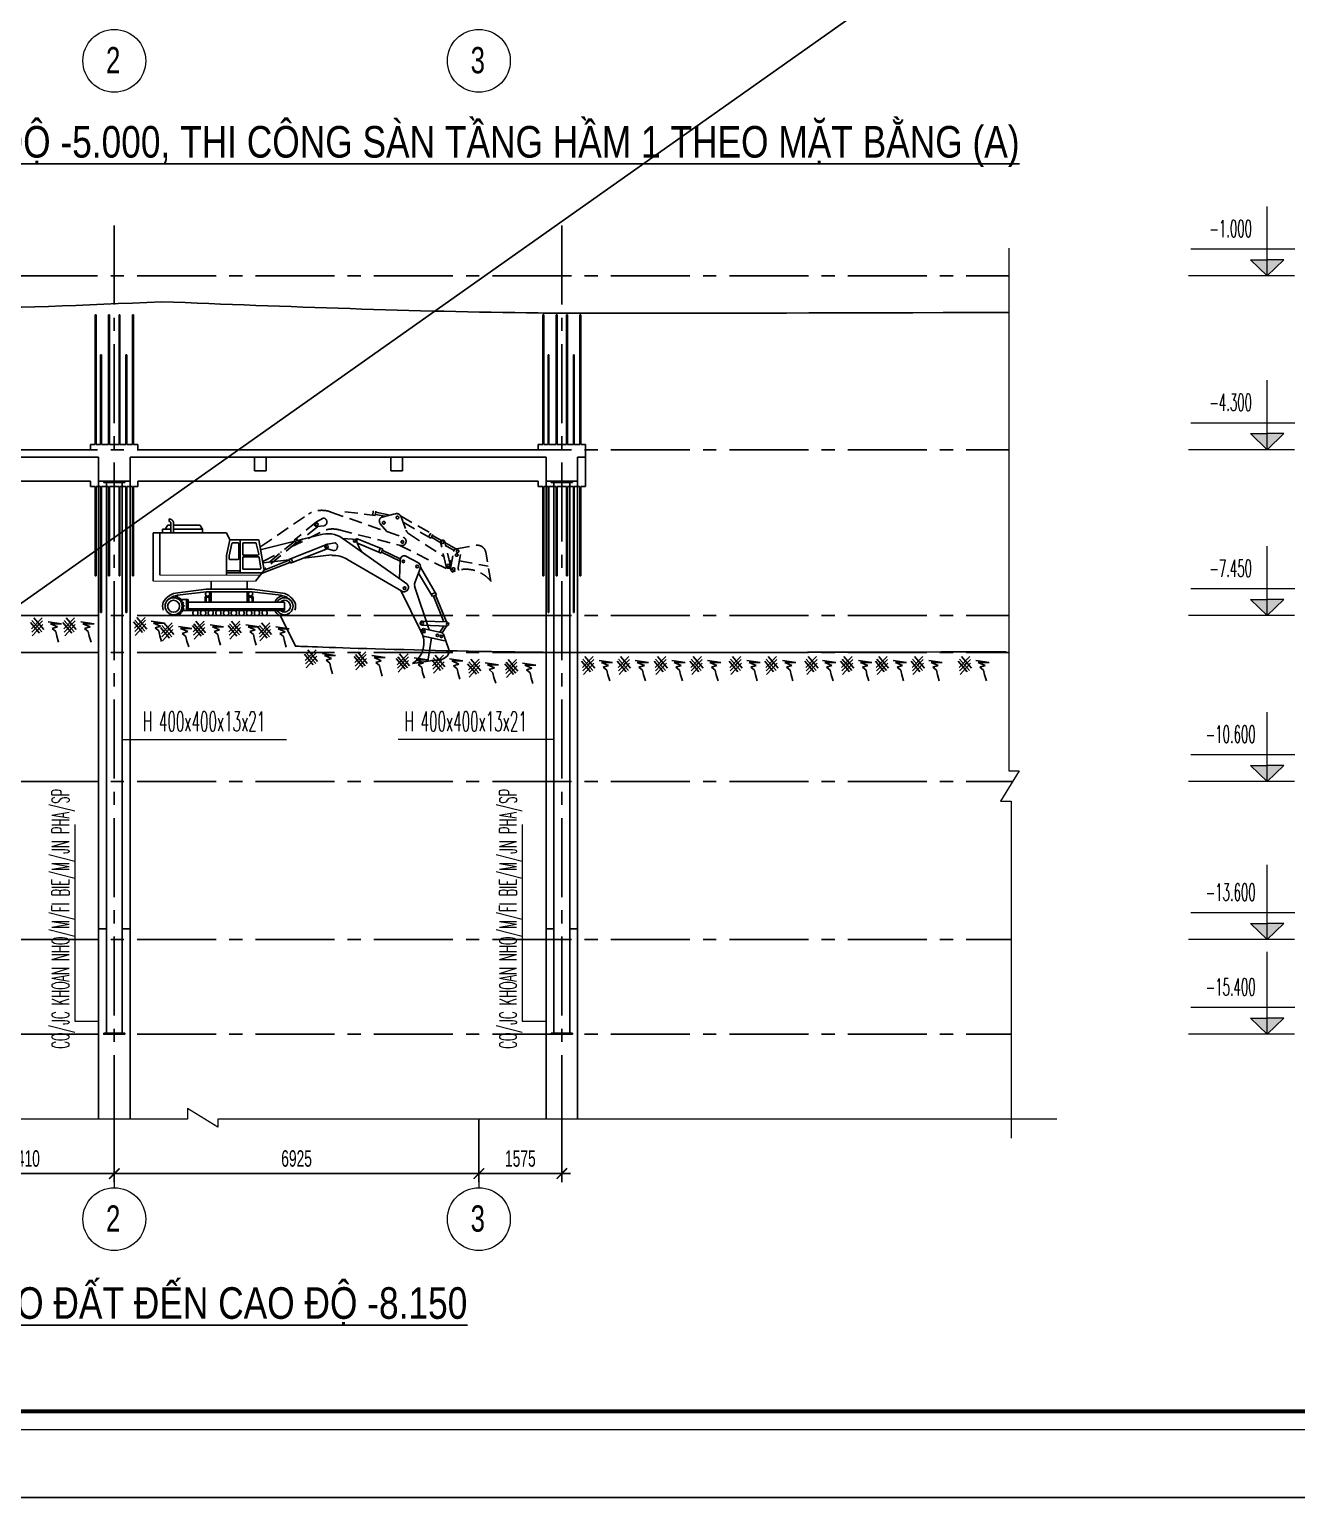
# Model space of a CAD drawing. Extents: x 71 to 1774126, y -14 to 415800.
# Drawn here: x 1699609 to 1723678, y 199218 to 227098 of the extents above; entities that cross this region are included whole.
import ezdxf
from ezdxf.enums import TextEntityAlignment as Align

# ---------------------------------------------------------------- set-up
doc = ezdxf.new("R2010")
doc.units = 0
doc.header["$LTSCALE"] = 1000
doc.header["$MEASUREMENT"] = 0
doc.header["$PDMODE"] = 3
doc.linetypes.add('CENTER2', pattern=[1.125, 0.75, -0.125, 0.125, -0.125])
doc.linetypes.add('HIDDEN', pattern=[0.375, 0.25, -0.125])
doc.layers.get('0').update_dxf_attribs({"linetype": 'CONTINUOUS'})
doc.layers.get('Defpoints').update_dxf_attribs({"linetype": 'CONTINUOUS'})
for name, color, linetype in [('BORDER', 3, 'CONTINUOUS'), ('CDC.01.AXIS', 160, 'CENTER2'), ('CDC.02.DIM', 1, 'CONTINUOUS'), ('CDC.03.BORDER', 3, 'CONTINUOUS'), ('CDC.04.HIDDEN', 8, 'HIDDEN'), ('CDC.05.STEEL', 4, 'CONTINUOUS'), ('CDC.06.TEXT', 2, 'CONTINUOUS'), ('CDC.10.HATCH', 9, 'CONTINUOUS'), ('CDC.16.BIGTEXT', 6, 'CONTINUOUS'), ('COT', 21, 'CONTINUOUS'), ('DAT', 115, 'CONTINUOUS')]:
    doc.layers.add(name, color=color, linetype=linetype)
for name, color, linetype, lineweight in [('CDC-KHUNGTEN', 7, 'CONTINUOUS', 20), ('KCS_CHI', 1, 'CONTINUOUS', 15), ('S19_ACE_Thanh_chong', 9, 'CONTINUOUS', 18)]:
    doc.layers.add(name, color=color, linetype=linetype, lineweight=lineweight)
doc.layers.add('KCS_Plotter', color=11, linetype='CONTINUOUS', plot=False)
doc.styles.add('ARIAL', font='arial.ttf', dxfattribs={"width": 0.6})
doc.styles.add('ROMANS', font='vnsimplexh.shx', dxfattribs={"width": 0.55, "bigfont": 'vns.shx'})
doc.dimstyles.new('D100', dxfattribs={"dimscale": 125, "dimtxt": 2.5, "dimasz": 1.6, "dimexe": 1.3, "dimexo": 0, "dimgap": 1, "dimtad": 1, "dimdec": 0, "dimdsep": 46, "dimtxsty": 'ARIAL', "dimblk": 'ARCHTICK', "dimcen": 1, "dimdle": 1.3, "dimclrd": 1, "dimclre": 1, "dimclrt": 2, "dimadec": 0, "dimazin": 0, "dimtfac": 0.00072, "dimtdec": 0, "dimtix": 1, "dimtmove": 2, "dimatfit": 3, "dimldrblk": 'ARCHTICK', "dimfxl": 1, "dimtolj": 1, "dimarcsym": 0})

# ---------------------------------------------------------------- blocks, each defined once
blk = doc.blocks.new('_ARCHTICK')
at = {"color": 0, "linetype": 'ByBlock', "const_width": 0.15}
blk.add_lwpolyline([(-0.5, -0.5), (0.5, 0.5)], dxfattribs=at)
blk = doc.blocks.new('*D371')
at = {"layer": 'CDC.02.DIM', "color": 1, "lineweight": -2, "ltscale": 2000, "transparency": 16777216}
for p, q in [((1708147, 206406), (1708147, 205209)), ((1709722, 206406), (1709722, 205209)), ((1707984, 205371), (1709884, 205371))]:
    blk.add_line(p, q, dxfattribs=at)
at = {"layer": 'Defpoints', "color": 0, "ltscale": 2000, "transparency": 16777216}
for p in [(1708147, 206406), (1709722, 206406), (1709722, 205371)]:
    blk.add_point(p, dxfattribs=at)
at = {"layer": 'CDC.02.DIM', "color": 1, "lineweight": -2, "ltscale": 2000, "transparency": 16777216, "xscale": 200, "yscale": 200, "zscale": 200, "rotation": 180}
blk.add_blockref('_ARCHTICK', (1708147, 205371), dxfattribs=at)
at = {"layer": 'CDC.02.DIM', "color": 1, "lineweight": -2, "ltscale": 2000, "transparency": 16777216, "xscale": 200, "yscale": 200, "zscale": 200}
blk.add_blockref('_ARCHTICK', (1709722, 205371), dxfattribs=at)
at = {"layer": 'CDC.02.DIM', "color": 2, "ltscale": 2000, "transparency": 16777216, "insert": (1708934, 205656), "char_height": 312.5, "attachment_point": 5, "style": 'ARIAL'}
blk.add_mtext('\\A1;1575', dxfattribs=at)
blk = doc.blocks.new('*D377')
at = {"layer": 'CDC.02.DIM', "color": 1, "lineweight": -2, "ltscale": 2000, "transparency": 16777216}
for p, q in [((1697812, 206406), (1697812, 205209)), ((1701222, 206406), (1701222, 205209)), ((1697649, 205371), (1701384, 205371))]:
    blk.add_line(p, q, dxfattribs=at)
at = {"layer": 'Defpoints', "color": 0, "ltscale": 2000, "transparency": 16777216}
for p in [(1697812, 206406), (1701222, 206406), (1701222, 205371)]:
    blk.add_point(p, dxfattribs=at)
at = {"layer": 'CDC.02.DIM', "color": 1, "lineweight": -2, "ltscale": 2000, "transparency": 16777216, "xscale": 200, "yscale": 200, "zscale": 200, "rotation": 180}
blk.add_blockref('_ARCHTICK', (1697812, 205371), dxfattribs=at)
at = {"layer": 'CDC.02.DIM', "color": 1, "lineweight": -2, "ltscale": 2000, "transparency": 16777216, "xscale": 200, "yscale": 200, "zscale": 200}
blk.add_blockref('_ARCHTICK', (1701222, 205371), dxfattribs=at)
at = {"layer": 'CDC.02.DIM', "color": 2, "ltscale": 2000, "transparency": 16777216, "insert": (1699517, 205656), "char_height": 312.5, "attachment_point": 5, "style": 'ARIAL'}
blk.add_mtext('\\A1;3410', dxfattribs=at)
blk = doc.blocks.new('*D378')
at = {"layer": 'CDC.02.DIM', "color": 1, "lineweight": -2, "ltscale": 2000, "transparency": 16777216}
for p, q in [((1701222, 206406), (1701222, 205209)), ((1708147, 206406), (1708147, 205209)), ((1701059, 205371), (1708309, 205371))]:
    blk.add_line(p, q, dxfattribs=at)
at = {"layer": 'Defpoints', "color": 0, "ltscale": 2000, "transparency": 16777216}
for p in [(1701222, 206406), (1708147, 206406), (1708147, 205371)]:
    blk.add_point(p, dxfattribs=at)
at = {"layer": 'CDC.02.DIM', "color": 1, "lineweight": -2, "ltscale": 2000, "transparency": 16777216, "xscale": 200, "yscale": 200, "zscale": 200, "rotation": 180}
blk.add_blockref('_ARCHTICK', (1701222, 205371), dxfattribs=at)
at = {"layer": 'CDC.02.DIM', "color": 1, "lineweight": -2, "ltscale": 2000, "transparency": 16777216, "xscale": 200, "yscale": 200, "zscale": 200}
blk.add_blockref('_ARCHTICK', (1708147, 205371), dxfattribs=at)
at = {"layer": 'CDC.02.DIM', "color": 2, "ltscale": 2000, "transparency": 16777216, "insert": (1704684, 205656), "char_height": 312.5, "attachment_point": 5, "style": 'ARIAL'}
blk.add_mtext('\\A1;6925', dxfattribs=at)
blk = doc.blocks.new('111')
at = {"layer": 'BORDER'}
for p, q in [((1737555, 318896), (1737555, 318796)), ((1737555, 318896), (1737643, 318896)), ((1737661, 318896), (1737744, 318896)), ((1737761, 318896), (1737897, 318896)), ((1737914, 318896), (1738005, 318896)), ((1738005, 318896), (1738096, 318896)), ((1738113, 318896), (1738224, 318896)), ((1738242, 318896), (1738350, 318896)), ((1738368, 318896), (1738455, 318896)), ((1738455, 318896), (1738455, 318796)), ((1737555, 318096), (1737555, 318196)), ((1737705, 318196), (1738305, 318196)), ((1738455, 318096), (1738455, 318196)), ((1737555, 318096), (1737643, 318096)), ((1737661, 318096), (1737744, 318096)), ((1737761, 318096), (1737897, 318096)), ((1737914, 318096), (1738005, 318096)), ((1738005, 318096), (1738096, 318096)), ((1738113, 318096), (1738224, 318096)), ((1738242, 318096), (1738350, 318096)), ((1738368, 318096), (1738455, 318096))]:
    blk.add_line(p, q, dxfattribs=at)
at = {"layer": 'CDC.04.HIDDEN', "ltscale": 2000}
for p, q in [((1737705, 318656), (1737705, 318196)), ((1738305, 318656), (1738305, 318196))]:
    blk.add_line(p, q, dxfattribs=at)
at = {"layer": 'CDC.05.STEEL', "color": 4}
for p, q in [((1737643, 321357), (1737643, 318896)), ((1737643, 321357), (1737661, 321357)), ((1737661, 321357), (1737661, 318896)), ((1737897, 321357), (1737897, 318896)), ((1737897, 321357), (1737914, 321357)), ((1737914, 321357), (1737914, 318896)), ((1738096, 321357), (1738096, 318896)), ((1738096, 321357), (1738113, 321357)), ((1738113, 321357), (1738113, 318896)), ((1738350, 321357), (1738350, 318896)), ((1738350, 321357), (1738368, 321357)), ((1738368, 321357), (1738368, 318896)), ((1737744, 320595), (1737744, 318896)), ((1737744, 320595), (1737761, 320595)), ((1737761, 320595), (1737761, 318896)), ((1738224, 320595), (1738224, 318896)), ((1738224, 320595), (1738242, 320595)), ((1738242, 320595), (1738242, 318896)), ((1737643, 316403), (1737643, 318096)), ((1737661, 316403), (1737661, 318096)), ((1737744, 315703), (1737744, 318096)), ((1737761, 315703), (1737761, 318096)), ((1737897, 316403), (1737897, 318096)), ((1737914, 316403), (1737914, 318096)), ((1738096, 316403), (1738096, 318096)), ((1738113, 316403), (1738113, 318096)), ((1738224, 315703), (1738224, 318096)), ((1738242, 315703), (1738242, 318096)), ((1738350, 316403), (1738350, 318096)), ((1738368, 316403), (1738368, 318096)), ((1737643, 316403), (1737661, 316403)), ((1737897, 316403), (1737914, 316403)), ((1738096, 316403), (1738113, 316403)), ((1738350, 316403), (1738368, 316403)), ((1737744, 315703), (1737761, 315703)), ((1738224, 315703), (1738242, 315703))]:
    blk.add_line(p, q, dxfattribs=at)
at = {"layer": 'COT', "color": 4}
blk.add_lwpolyline([(1737805, 318196), (1738205, 318196), (1738205, 318176), (1737805, 318176)], close=True, dxfattribs=at)
blk.add_lwpolyline([(1737805, 318196), (1738205, 318196), (1738205, 318176), (1737805, 318176)], close=True, dxfattribs=at)
blk = doc.blocks.new('MAY')
at = {"layer": 'BORDER', "color": 3}
for p, q in [((271766, 1719034), (271716, 1719034)), ((271734, 1719152), (271733, 1719103)), ((271766, 1718888), (271766, 1719082)), ((271815, 1718888), (271815, 1719091)), ((272313, 1719034), (271815, 1719034)), ((272825, 1718888), (271432, 1718888)), ((271432, 1718888), (271432, 1717967)), ((271561, 1718888), (271561, 1718080)), ((271766, 1718953), (271610, 1718953)), ((271610, 1718953), (271610, 1718888)), ((271702, 1719026), (271671, 1718974)), ((271671, 1718974), (271671, 1718953)), ((272371, 1718953), (271815, 1718953)), ((272327, 1719026), (272371, 1718953)), ((272371, 1718953), (272371, 1718888)), ((272825, 1718888), (272890, 1718753)), ((272890, 1718753), (272825, 1718453)), ((273440, 1718753), (272890, 1718753)), ((273084, 1718753), (273084, 1718129)), ((273440, 1718753), (273538, 1718177)), ((273486, 1718567), (274655, 1718861)), ((275031, 1718778), (275306, 1718759)), ((275057, 1718756), (276247, 1717915)), ((275295, 1718781), (275791, 1718573)), ((272928, 1718680), (272873, 1718447)), ((272944, 1718694), (273042, 1718694)), ((273058, 1718678), (273058, 1718398)), ((273133, 1718678), (273133, 1718480)), ((273375, 1718694), (273149, 1718694)), ((273391, 1718680), (273438, 1718482)), ((274743, 1718671), (274008, 1718382)), ((274738, 1718582), (274037, 1718307)), ((274724, 1718585), (274849, 1718552)), ((274743, 1718671), (274886, 1718693)), ((274928, 1718599), (274932, 1718614)), ((275310, 1718688), (275760, 1718498)), ((275715, 1718517), (275746, 1718592)), ((275760, 1718498), (275791, 1718573)), ((275767, 1718516), (276122, 1718345)), ((275784, 1718555), (276125, 1718389)), ((272825, 1718453), (272825, 1718080)), ((272873, 1718444), (272873, 1718398)), ((272889, 1718382), (273042, 1718382)), ((273133, 1718415), (273133, 1718210)), ((273422, 1718464), (273149, 1718464)), ((273431, 1718431), (273149, 1718431)), ((273458, 1718193), (273149, 1718193)), ((273447, 1718417), (273474, 1718212)), ((274030, 1718325), (273488, 1718112)), ((273519, 1718313), (274012, 1718372)), ((274015, 1718364), (273538, 1718177)), ((274008, 1718382), (274037, 1718307)), ((274053, 1718400), (274082, 1718325)), ((274287, 1718405), (274816, 1718468)), ((275113, 1718387), (276156, 1717779)), ((276123, 1718373), (276109, 1718018)), ((276233, 1718445), (276460, 1718323)), ((276506, 1718219), (276407, 1717956)), ((276510, 1718233), (276812, 1717706)), ((272533, 1717967), (272533, 1717816)), ((273084, 1718161), (272825, 1718161)), ((273500, 1718129), (272825, 1718129)), ((273214, 1717967), (273214, 1717816)), ((273538, 1718177), (273376, 1717967)), ((276469, 1718119), (276737, 1717675)), ((272442, 1717768), (271886, 1717699)), ((272436, 1717816), (271901, 1717749)), ((272418, 1717668), (272418, 1717570)), ((272434, 1717684), (272499, 1717684)), ((273311, 1717816), (272436, 1717816)), ((273311, 1717768), (272436, 1717768)), ((272438, 1717642), (272438, 1717570)), ((272460, 1717665), (272473, 1717665)), ((272496, 1717642), (272496, 1717570)), ((272515, 1717668), (272515, 1717570)), ((272533, 1717768), (272533, 1717570)), ((273214, 1717570), (273214, 1717768)), ((273231, 1717668), (273231, 1717570)), ((273312, 1717684), (273247, 1717684)), ((273251, 1717642), (273251, 1717570)), ((273286, 1717665), (273273, 1717665)), ((273305, 1717768), (273861, 1717699)), ((273309, 1717642), (273309, 1717570)), ((273845, 1717749), (273311, 1717816)), ((273328, 1717668), (273328, 1717570)), ((276136, 1717790), (276515, 1717021)), ((276269, 1717808), (276268, 1717807)), ((276398, 1717875), (276675, 1717044)), ((276719, 1717720), (276794, 1717751)), ((276737, 1717675), (276812, 1717706)), ((276755, 1717683), (276953, 1717197)), ((276794, 1717699), (277000, 1717195)), ((272065, 1717619), (271946, 1717619)), ((272065, 1717408), (271983, 1717408)), ((272065, 1717619), (272065, 1717408)), ((272097, 1717619), (272065, 1717619)), ((273926, 1717441), (272065, 1717441)), ((273926, 1717408), (272065, 1717408)), ((272097, 1717619), (272097, 1717441)), ((273926, 1717570), (272097, 1717570)), ((273926, 1717570), (273926, 1717408)), ((276539, 1717130), (277024, 1717113)), ((276544, 1717211), (277024, 1717194)), ((276952, 1717116), (276879, 1717000)), ((277001, 1717114), (276921, 1716987)), ((276525, 1717040), (276515, 1717020)), ((276579, 1717065), (276902, 1716995)), ((276597, 1716918), (276967, 1716837)), ((276718, 1716891), (276650, 1716449)), ((276952, 1716941), (277050, 1716672)), ((276358, 1716407), (276913, 1716488))]:
    blk.add_line(p, q, dxfattribs=at)
at = {"layer": 'BORDER', "color": 3, "linetype": 'HIDDEN'}
for p, q in [((273478, 1718625), (274383, 1719243)), ((274533, 1719095), (274109, 1718744)), ((274531, 1719095), (274658, 1719166)), ((274730, 1719091), (274729, 1719107)), ((274807, 1719281), (276183, 1718800)), ((275069, 1719286), (275650, 1719216)), ((275601, 1719222), (275611, 1719302)), ((275650, 1719216), (275660, 1719296)), ((275652, 1719235), (275832, 1719199)), ((275657, 1719277), (275935, 1719223)), ((275745, 1719059), (275867, 1718911)), ((275780, 1719186), (276030, 1719246)), ((276130, 1719207), (276746, 1718854)), ((276134, 1719199), (276235, 1718936)), ((276177, 1719087), (276706, 1718784)), ((274043, 1718611), (274670, 1718929)), ((274146, 1718775), (274198, 1718713)), ((274556, 1719009), (274160, 1718682)), ((274543, 1719008), (274672, 1719020)), ((274963, 1718943), (276133, 1718644)), ((276282, 1718871), (276957, 1718428)), ((276663, 1718808), (276704, 1718878)), ((276706, 1718784), (276746, 1718854)), ((276715, 1718801), (276896, 1718696)), ((276736, 1718837), (276905, 1718739)), ((273516, 1718342), (273871, 1718523)), ((274121, 1718729), (273529, 1718240)), ((274148, 1718697), (273554, 1718206)), ((274109, 1718744), (274160, 1718682)), ((276102, 1718652), (277104, 1718154)), ((276232, 1718704), (276232, 1718702)), ((276999, 1718248), (276890, 1718711)), ((276970, 1718701), (277179, 1718580)), ((277079, 1718259), (276970, 1718701)), ((276984, 1718644), (277146, 1718551)), ((277078, 1718206), (277138, 1718531)), ((277191, 1718583), (277561, 1718648)), ((277225, 1718228), (277294, 1718601)), ((277846, 1717964), (277749, 1718517)), ((277053, 1718366), (277102, 1718334)), ((277247, 1718351), (277795, 1718254)), ((277104, 1718154), (277123, 1718141))]:
    blk.add_line(p, q, dxfattribs=at)
at = {"layer": 'BORDER', "color": 3, "linetype": 'Continuous'}
blk.add_line((274816, 1718468), (274828, 1718455), dxfattribs=at)
at = {"layer": 'BORDER'}
blk.add_line((273881, 1717314), (271867, 1717314), dxfattribs=at)
at = {"layer": 'BORDER', "color": 3, "const_width": 16.2}
for points in [[(273376, 1717967), (271432, 1717967)], [(273463, 1718080), (271561, 1718080)]]:
    blk.add_lwpolyline(points, dxfattribs=at)
at = {"layer": 'BORDER', "color": 3, "linetype": 'HIDDEN'}
for centre in [(274540, 1719047), (275811, 1719077), (276071, 1719177), (276165, 1718713), (276930, 1718707), (277197, 1718464), (277214, 1718536), (277034, 1718263), (277136, 1718200)]:
    blk.add_circle(centre, 24.3, dxfattribs=at)
at = {"layer": 'BORDER', "color": 3}
for centre, radius in [((275259, 1718731), 24.3), ((274735, 1718623), 24.3), ((276184, 1718343), 24.3), ((276445, 1718245), 24.3), ((271820, 1717492), 162), ((276207, 1717836), 24.3), ((271820, 1717492), 113), ((276541, 1717171), 24.3), ((277025, 1717154), 24.3), ((276575, 1717013), 24.3), ((276833, 1716939), 24.3), ((276904, 1716919), 24.3)]:
    blk.add_circle(centre, radius, dxfattribs=at)
at = {"layer": 'BORDER', "color": 3, "linetype": 'HIDDEN'}
for centre, radius, start, end in [((274634, 1718827), 486, 69.2495, 121.1377), ((274535, 1719046), 39.3, 128.1217, 281.2737), ((274664, 1719101), 64.8, 5.5048, 95.5048), ((274666, 1719085), 64.8, 275.5048, 5.5048), ((275808, 1719110), 81, 110.1733, 219.465), ((276058, 1719170), 81, 21.1001, 110.1733), ((274837, 1718473), 486, 75.0373, 110.1581), ((276154, 1718725), 81, 345.2487, 69.2495), ((276386, 1718995), 162, 201.1001, 230.0028), ((276154, 1718723), 81, 255.0373, 345.2487), ((276930, 1718707), 40.5, 350.6866, 174.7997), ((277202, 1718519), 64.8, 99.9978, 169.4129), ((277589, 1718488), 162, 9.9978, 99.9978), ((277039, 1718252), 40.5, 185.9187, 10.0319), ((277149, 1718209), 70.9, 182.1955, 231.3594), ((277369, 1717585), 610, 38.674, 113.7368), ((277271, 1718214), 48.6, 162.629, 224.7127)]:
    blk.add_arc(centre, radius, start, end, dxfattribs=at)
at = {"layer": 'BORDER', "color": 3}
for centre, radius, start, end in [((271716, 1719018), 16.2, 90, 149.0362), ((271733, 1719066), 36.9, 25.24, 89.3641), ((271733, 1719066), 85.5, 16.5019, 89.3641), ((272313, 1719018), 16.2, 30.9638, 90), ((274747, 1718384), 486, 49.0538, 100.9421), ((275700, 1718798), 405, 182.4037, 233.1178), ((272944, 1718678), 16.2, 90, 171.8699), ((273042, 1718678), 16.2, 0, 90), ((273149, 1718678), 16.2, 90, 180), ((273149, 1718480), 16.2, 180, 270), ((273375, 1718678), 16.2, 7.5946, 90), ((273422, 1718480), 16.2, 270, 7.5946), ((274730, 1718624), 39.3, 107.926, 261.078), ((274866, 1718615), 64.8, 255.3092, 345.3092), ((274870, 1718631), 64.8, 345.3092, 75.3092), ((272889, 1718444), 16.2, 171.8699, 180), ((272889, 1718398), 16.2, 180, 270), ((273042, 1718398), 16.2, 270, 0), ((273149, 1718415), 16.2, 90, 180), ((273149, 1718210), 16.2, 180, 270), ((273431, 1718415), 16.2, 7.5946, 90), ((273458, 1718210), 16.2, 270, 7.5946), ((274864, 1717970), 486, 59.067, 94.1878), ((276204, 1718370), 81, 68.4643, 177.756), ((276430, 1718248), 81, 339.391, 68.4643), ((276199, 1717850), 81, 329.2784, 53.2792), ((276559, 1717899), 162, 159.391, 188.2938), ((271934, 1717397), 354, 95.3255, 151.3281), ((271953, 1717341), 363, 97.537, 133.2538), ((271871, 1717703), 30.2, 211, 317.6891), ((271922, 1717674), 30.2, 163.7657, 317.6891), ((271970, 1717637), 30.2, 145.9761, 299.8995), ((272434, 1717668), 16.2, 90, 180), ((272466, 1717725), 41, 114.3986, 65.6014), ((272460, 1717642), 22.7, 90, 180), ((272473, 1717642), 22.7, 0, 90), ((272499, 1717668), 16.2, 0, 90), ((273247, 1717668), 16.2, 90, 180), ((273281, 1717725), 41, 114.3986, 65.6014), ((273273, 1717642), 22.7, 90, 180), ((273286, 1717642), 22.7, 0, 90), ((273312, 1717668), 16.2, 0, 90), ((273926, 1717492), 201, 99.6474, 157.1285), ((273926, 1717492), 162, 211.2019, 151.1875), ((273793, 1717341), 363, 46.7462, 82.463), ((273812, 1717397), 354, 28.6719, 84.6745), ((276198, 1717848), 81, 239.067, 329.2784), ((271820, 1717492), 211, 159.3197, 201.1375), ((271877, 1717571), 257, 223.8215, 268.7093), ((272005, 1717588), 30.2, 131.3355, 285.2589), ((272013, 1717413), 30.2, 79.4499, 233.3733), ((272025, 1717531), 30.2, 113.9957, 267.9191), ((272028, 1717471), 30.2, 97.2394, 251.1629), ((272235, 1717363), 48.6, 110.4137, 69.5863), ((272381, 1717363), 48.6, 110.4137, 69.5863), ((272526, 1717363), 48.6, 110.4137, 69.5863), ((272672, 1717363), 48.6, 110.4137, 69.5863), ((272818, 1717363), 48.6, 110.4137, 69.5863), ((272964, 1717363), 48.6, 110.4137, 69.5863), ((273110, 1717363), 48.6, 110.4137, 69.5863), ((273255, 1717363), 48.6, 110.4137, 69.5863), ((273401, 1717363), 48.6, 110.4137, 69.5863), ((273547, 1717363), 48.6, 110.4137, 69.5863), ((273926, 1717492), 201, 204.6949, 242.5107), ((273926, 1717492), 113, 227.7381, 136.4891), ((273926, 1717492), 211, 338.8625, 20.6803), ((276541, 1717171), 40.5, 85.0474, 269.1605), ((276114, 1716796), 460, 302.3487, 29.3676), ((276569, 1717018), 48.6, 77.7089, 152.438), ((276586, 1716870), 48.6, 77.7089, 139.7926), ((276888, 1716932), 64.8, 8.2938, 77.7089), ((276890, 1716648), 162, 278.2938, 8.2938)]:
    blk.add_arc(centre, radius, start, end, dxfattribs=at)
at = {"layer": 'BORDER'}
for centre, radius, start, end in [((271982, 1717361), 30.2, 64.8092, 218.7327), ((271938, 1717320), 30.2, 47.4694, 191.1272), ((273869, 1717571), 257, 271.2907, 296.5439)]:
    blk.add_arc(centre, radius, start, end, dxfattribs=at)
blk = doc.blocks.new('nendat')
at = {"layer": 'CDC.10.HATCH'}
for p, q in [((-5, -243), (163, -445)), ((12, -360), (217, -155)), ((18, -425), (226, -209)), ((21, -206), (209, -420)), ((58, -155), (246, -377)), ((332, -228), (585, -266)), ((375, -266), (509, -324)), ((585, -266), (375, -266)), ((29, -497), (229, -280)), ((509, -324), (407, -356)), ((407, -356), (477, -414)), ((477, -414), (495, -504)), ((495, -504), (530, -615))]:
    blk.add_line(p, q, dxfattribs=at)
at = {"layer": 'S19_ACE_Thanh_chong'}
blk.add_line((141, -290), (141, -280), dxfattribs=at)
blk = doc.blocks.new('KHUNG TEN')
at = {"layer": 'CDC-KHUNGTEN', "color": 8}
blk.add_lwpolyline([(75096, 1100), (83000, 1100), (83000, 58300), (3000, 58300), (3000, 1100), (75096, 1100)], dxfattribs=at)
at = {"layer": 'CDC-KHUNGTEN', "color": 255, "lineweight": 60}
blk.add_lwpolyline([(74900, 1400), (74900, 58000), (3300, 58000), (3300, 1400), (74900, 1400)], close=True, dxfattribs=at)
at = {"layer": 'Defpoints', "color": 1, "ltscale": 0.2}
blk.add_lwpolyline([(0, 0), (0, 59400), (84100, 59400), (84100, 0), (0, 0)], close=True, dxfattribs=at)

msp = doc.modelspace()

# ---------------------------------------------------------------- hatches: boundary and pattern name
at = {"layer": 'KCS_CHI'}
h = msp.add_hatch(color=256, dxfattribs=at)
h.paths.add_polyline_path([(1723433.5, 222723), (1723116.4, 222723), (1723116.4, 222416.5)])
h.paths.add_polyline_path([(1723116.4, 222723), (1722799.2, 222723), (1723116.4, 222416.5)])
h = msp.add_hatch(color=256, dxfattribs=at)
h.paths.add_polyline_path([(1723433.5, 219423), (1723116.4, 219423), (1723116.4, 219116.5)])
h.paths.add_polyline_path([(1723116.4, 219423), (1722799.2, 219423), (1723116.4, 219116.5)])
h = msp.add_hatch(color=256, dxfattribs=at)
h.paths.add_polyline_path([(1723433.5, 216273), (1723116.4, 216273), (1723116.4, 215966.5)])
h.paths.add_polyline_path([(1723116.4, 216273), (1722799.2, 216273), (1723116.4, 215966.5)])
h = msp.add_hatch(color=256, dxfattribs=at)
h.paths.add_polyline_path([(1723433.5, 213123), (1723116.4, 213123), (1723116.4, 212816.5)])
h.paths.add_polyline_path([(1723116.4, 213123), (1722799.2, 213123), (1723116.4, 212816.5)])
h = msp.add_hatch(color=256, dxfattribs=at)
h.paths.add_polyline_path([(1723433.5, 210123), (1723116.4, 210123), (1723116.4, 209816.5)])
h.paths.add_polyline_path([(1723116.4, 210123), (1722799.2, 210123), (1723116.4, 209816.5)])
h = msp.add_hatch(color=256, dxfattribs=at)
h.paths.add_polyline_path([(1723433.5, 208323), (1723116.4, 208323), (1723116.4, 208016.5)])
h.paths.add_polyline_path([(1723116.4, 208323), (1722799.2, 208323), (1723116.4, 208016.5)])

# ---------------------------------------------------------------- linework, layer by layer
at = {"layer": 'CDC.01.AXIS', "ltscale": 2}
for p, q in [((1701221.7, 223372.4), (1701221.7, 206405.9)), ((1709721.7, 223372.4), (1709721.7, 206405.9)), ((1688154, 222416.5), (1718208.7, 222416.5)), ((1688154, 219116.5), (1718208.7, 219116.5)), ((1688154, 215966.5), (1718208.7, 215966.5)), ((1688154, 215266.5), (1718208.7, 215266.5)), ((1688154, 212816.5), (1718284.1, 212816.5)), ((1688154, 209816.5), (1718254.4, 209816.5)), ((1688154, 208016.5), (1718254.4, 208016.5))]:
    msp.add_line(p, q, dxfattribs=at)
at = {"layer": 'CDC.03.BORDER'}
for p, q in [((1698261.7, 219116.5), (1700771.7, 219116.5)), ((1701671.7, 219116.5), (1709271.7, 219116.5)), ((1710171.7, 218516.5), (1710171.7, 219116.5)), ((1700771.7, 218516.5), (1698261.7, 218516.5)), ((1709271.7, 218516.5), (1701671.7, 218516.5)), ((1700921.7, 210016.5), (1700921.7, 206405.9)), ((1701071.7, 210016.5), (1700921.7, 210016.5)), ((1701521.7, 210016.5), (1701371.7, 210016.5)), ((1701521.7, 210016.5), (1701521.7, 206405.9)), ((1709421.7, 210016.5), (1709421.7, 206405.9)), ((1709571.7, 210016.5), (1709421.7, 210016.5)), ((1710021.7, 210016.5), (1709871.7, 210016.5)), ((1710021.7, 210016.5), (1710021.7, 206405.9))]:
    msp.add_line(p, q, dxfattribs=at)
at = {"layer": 'CDC.04.HIDDEN', "ltscale": 2000}
for p, q in [((1698111.7, 218976.5), (1700921.7, 218976.5)), ((1701521.7, 218976.5), (1709421.7, 218976.5)), ((1703887.6, 218976.5), (1703887.6, 218716.5)), ((1704107.6, 218976.5), (1704107.6, 218716.5)), ((1706473.4, 218976.5), (1706473.4, 218716.5)), ((1706693.4, 218976.5), (1706693.4, 218716.5)), ((1704107.6, 218716.5), (1703887.6, 218716.5)), ((1706693.4, 218716.5), (1706473.4, 218716.5))]:
    msp.add_line(p, q, dxfattribs=at)
at = {"layer": 'CDC.04.HIDDEN', "ltscale": 1000}
for p, q in [((1700921.7, 210016.5), (1700921.7, 218976.5)), ((1701521.7, 210016.5), (1701521.7, 218976.5)), ((1709421.7, 210016.5), (1709421.7, 218976.5)), ((1710021.7, 210016.5), (1710021.7, 218976.5))]:
    msp.add_line(p, q, dxfattribs=at)
at = {"layer": 'CDC.05.STEEL', "color": 4}
for p, q in [((1701071.7, 218496.4), (1701071.7, 208036.5)), ((1701371.7, 218496.4), (1701371.7, 208036.5)), ((1709571.7, 218496.4), (1709571.7, 208036.5)), ((1709871.7, 218496.4), (1709871.7, 208036.5))]:
    msp.add_line(p, q, dxfattribs=at)
for points in [[(1701021.7, 218516.5), (1701421.7, 218516.5), (1701421.7, 218496.4), (1701021.7, 218496.4)], [(1709521.7, 218516.5), (1709921.7, 218516.5), (1709921.7, 218496.4), (1709521.7, 218496.4)], [(1701021.7, 208036.5), (1701421.7, 208036.5), (1701421.7, 208016.5), (1701021.7, 208016.5)], [(1709521.7, 208036.5), (1709921.7, 208036.5), (1709921.7, 208016.5), (1709521.7, 208016.5)]]:
    msp.add_lwpolyline(points, close=True, dxfattribs=at)
at = {"layer": 'CDC.10.HATCH'}
msp.add_line((1710021.7, 218976.5), (1710171.7, 218976.5), dxfattribs=at)
at = {"layer": 'DAT'}
msp.add_line((1698111.7, 215966.5), (1700921.7, 215966.5), dxfattribs=at)
msp.add_lwpolyline([(1704665.3, 215386.6), (1704379, 215963.2), (1704379, 215963.2)], dxfattribs=at)
for points, knots in [([(1690611.7, 221916.5), (1691171.4, 221980.2), (1693864.1, 222206.4), (1697569.9, 221696.3), (1700615.4, 221861.2), (1702123.7, 221926.2)], [0, 0, 0, 0, 2284.0961203, 8096.535043, 12622.5932074, 12622.5932074, 12622.5932074, 12622.5932074]), ([(1702123.7, 221926.2), (1704507.4, 221832.8), (1707851.1, 221701.7), (1711195.1, 221702.6), (1718208.7, 221722.6)], [0, 0, 0, 0, 7154.2638214, 10035.9237951, 10035.9237951, 10035.9237951, 10035.9237951]), ([(1704665.1, 215387.1), (1704507.4, 215390.3), (1707851.1, 215259.2), (1711195.1, 215260), (1718162.9, 215280.1)], [0, 0, 0, 0, 7154.2638214, 10035.9237951, 10035.9237951, 10035.9237951, 10035.9237951])]:
    msp.add_open_spline(points, degree=3, knots=knots, dxfattribs=at)
at = {"layer": 'KCS_CHI'}
for p, q in [((1723116.4, 222416.5), (1723116.4, 223733.7)), ((1723642.1, 222923.3), (1721671.2, 222923.3)), ((1723116.4, 222416.5), (1722799.2, 222723)), ((1722799.2, 222723), (1723116.4, 222723)), ((1723116.4, 222416.5), (1723433.5, 222723)), ((1723433.5, 222723), (1723116.4, 222723)), ((1723639.7, 222416.5), (1721626.2, 222416.5)), ((1723116.4, 219116.5), (1723116.4, 220433.7)), ((1723642.1, 219623.3), (1721671.2, 219623.3)), ((1723116.4, 219116.5), (1722799.2, 219423)), ((1722799.2, 219423), (1723116.4, 219423)), ((1723116.4, 219116.5), (1723433.5, 219423)), ((1723433.5, 219423), (1723116.4, 219423)), ((1723639.7, 219116.5), (1721626.2, 219116.5)), ((1723116.4, 215966.5), (1723116.4, 217283.7)), ((1723642.1, 216473.3), (1721671.2, 216473.3)), ((1723116.4, 215966.5), (1722799.2, 216273)), ((1722799.2, 216273), (1723116.4, 216273)), ((1723116.4, 215966.5), (1723433.5, 216273)), ((1723433.5, 216273), (1723116.4, 216273)), ((1723639.7, 215966.5), (1721626.2, 215966.5)), ((1723116.4, 212816.5), (1723116.4, 214133.7)), ((1701371.7, 213616.5), (1704491.6, 213616.5)), ((1709571.7, 213616.5), (1706615.4, 213616.5)), ((1723642.1, 213323.3), (1721671.2, 213323.3)), ((1723116.4, 212816.5), (1722799.2, 213123)), ((1722799.2, 213123), (1723116.4, 213123)), ((1723116.4, 212816.5), (1723433.5, 213123)), ((1723433.5, 213123), (1723116.4, 213123)), ((1723639.7, 212816.5), (1721626.2, 212816.5)), ((1723116.4, 209816.5), (1723116.4, 211233.7)), ((1723642.1, 210323.3), (1721671.2, 210323.3)), ((1723116.4, 209816.5), (1722799.2, 210123)), ((1722799.2, 210123), (1723116.4, 210123)), ((1723116.4, 209816.5), (1723433.5, 210123)), ((1723433.5, 210123), (1723116.4, 210123)), ((1723639.7, 209816.5), (1721626.2, 209816.5)), ((1723116.4, 208016.5), (1723116.4, 209583.7)), ((1723642.1, 208523.3), (1721671.2, 208523.3)), ((1723116.4, 208016.5), (1722799.2, 208323)), ((1722799.2, 208323), (1723116.4, 208323)), ((1723116.4, 208016.5), (1723433.5, 208323)), ((1723433.5, 208323), (1723116.4, 208323)), ((1723639.7, 208016.5), (1721626.2, 208016.5)), ((1701221.7, 205371.1), (1701221.7, 205103.1)), ((1708146.7, 205371.1), (1708146.7, 205103.1))]:
    msp.add_line(p, q, dxfattribs=at)
for points in [[(1718208.7, 222941.4), (1718208.7, 213018.4), (1718408.7, 213018.4), (1718054.4, 212443.9), (1718254.4, 212443.9), (1718254.4, 206042.4)], [(1700471.2, 212001.7), (1700471.2, 208267.2), (1700921.7, 208267.2)], [(1708971.2, 212001.7), (1708971.2, 208267.2), (1709421.7, 208267.2)], [(1719121.1, 206405.9), (1703185.4, 206405.9), (1703185.4, 206251.6), (1702610.9, 206605.9), (1702610.9, 206405.9), (1689233.2, 206405.9)]]:
    msp.add_lwpolyline(points, dxfattribs=at)
for centre in [(1701221.7, 226501), (1708146.7, 226501), (1701221.7, 204506.5), (1708146.7, 204506.5)]:
    msp.add_circle(centre, 596.6, dxfattribs=at)
at = {"layer": 'KCS_Plotter'}
msp.add_line((1774125.6, 268942.8), (1675408.1, 199218.5), dxfattribs=at)

# ---------------------------------------------------------------- block references
at = {"layer": 'CDC.03.BORDER'}
msp.add_blockref('MAY', (1430528.5, -1501347.7), dxfattribs=at)
at = {"layer": 'CDC.04.HIDDEN'}
for p in [(-36783.7, -99680), (-28283.7, -99680)]:
    msp.add_blockref('111', p, dxfattribs=at)
at = {"layer": 'CDC.06.TEXT', "xscale": 1.173810693645805, "yscale": 1.173810693645805, "zscale": 1.173810693645805}
msp.add_blockref('KHUNG TEN', (1675408.1, 199218.5), dxfattribs=at)
at = {"layer": 'CDC.10.HATCH'}
for p in [(1699635.2, 216077.8), (1700251.5, 216077.8), (1701591.5, 216088.2), (1702106.4, 215985.3), (1702709.8, 216018.7), (1703388.1, 216018.7), (1703959.2, 215982.9), (1704837.9, 215474), (1705780.3, 215434), (1706583.3, 215392.4), (1707255.9, 215371.2), (1707935.5, 215296.4), (1708641.8, 215290.6), (1710101.2, 215343.4), (1710779.9, 215343.4), (1711480.5, 215343.4), (1712159.3, 215343.4), (1712903.2, 215343.4), (1713582, 215343.4), (1714343.4, 215343.4), (1715022.2, 215343.4), (1715682.2, 215343.4), (1716360.9, 215343.4), (1717255.2, 215343.4)]:
    msp.add_blockref('nendat', p, dxfattribs=at)

# ---------------------------------------------------------------- texts
at = {"layer": 'CDC.06.TEXT', "color": 2, "style": 'ROMANS', "width": 0.5}
for s, rotation, p in [('-1.000', 359.9978, (1722424, 223315.2)), ('-4.300', 359.9978, (1722424, 220015.2)), ('-7.450', 359.9978, (1722424, 216865.2)), ('-10.600', 359.9978, (1722424, 213715.2)), ('CO/JC KHOAN NHO/M/FI BIE/M/JN PHA/SP', 89.9978, (1700199.8, 210212.6)), ('CO/JC KHOAN NHO/M/FI BIE/M/JN PHA/SP', 89.9978, (1708699.8, 210212.6)), ('-13.600', 359.9978, (1722424, 210715.2)), ('-15.400', 359.9978, (1722424, 208915.2))]:
    msp.add_text(s, height=325, rotation=rotation, dxfattribs=at).set_placement(p, align=Align.MIDDLE_CENTER)
for p in [(1701765.6, 213769.5), (1706734.3, 213769.5)]:
    msp.add_text('H 400x400x13x21', height=375, dxfattribs=at).set_placement(p)
at = {"layer": 'CDC.16.BIGTEXT', "style": 'ARIAL', "width": 0.8}
for s, p in [('%%UGIAI ĐOẠN 2: ĐÀO ĐẤT ĐẾN CAO ĐỘ -5.000, THI CÔNG SÀN TẦNG HẦM 1 THEO MẶT BẰNG (A)', (1703309, 224962.5)), ('%%UGIAI ĐOẠN 3: ĐÀO ĐẤT ĐẾN CAO ĐỘ -8.150', (1700978.7, 202913.6))]:
    msp.add_text(s, height=600, dxfattribs=at).set_placement(p, align=Align.MIDDLE_CENTER)
at = {"layer": 'CDC.16.BIGTEXT', "char_height": 500, "width": 464.64, "attachment_point": 2, "line_spacing_factor": 0.938532}
for s, insert in [('{\\fArial|b0|i0|c0|p34;\\W0.7;2}', (1701200.6, 226762.8)), ('{\\fArial|b0|i0|c0|p34;\\W0.7;3}', (1708125.6, 226762.8)), ('{\\fArial|b0|i0|c0|p34;\\W0.7;2}', (1701200.6, 204768.2)), ('{\\fArial|b0|i0|c0|p34;\\W0.7;3}', (1708125.6, 204768.2))]:
    msp.add_mtext(s, dxfattribs=dict(at, insert=insert))

# ---------------------------------------------------------------- dimensions: what is measured, and where the dimension line sits
at = {"layer": 'CDC.02.DIM', "ltscale": 2000}
for base, p1, p2, picture, middle in [((1701221.7, 205371.1), (1697811.7, 206405.9), (1701221.7, 206405.9), '*D377', (1699516.7, 205655.8)), ((1708146.7, 205371.1), (1701221.7, 206405.9), (1708146.7, 206405.9), '*D378', (1704684.2, 205655.7)), ((1709721.7, 205371.1), (1708146.7, 206405.9), (1709721.7, 206405.9), '*D371', (1708934.2, 205655.7))]:
    dim = msp.add_linear_dim(base=base, p1=p1, p2=p2, dimstyle='D100', dxfattribs=at)
    dim.commit()
    dim.dimension.update_dxf_attribs({"geometry": picture, "text_midpoint": middle})

doc.saveas('drawing.dxf')
